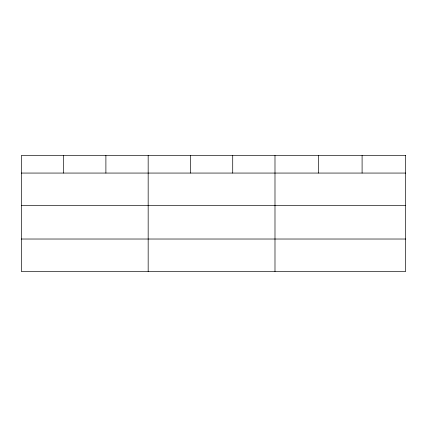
<?xml version="1.0" encoding="UTF-8"?>
<svg xmlns="http://www.w3.org/2000/svg" width="427" height="427" viewBox="0 0 427 427"><rect width="100%" height="100%" fill="white"/><g stroke="black" fill="none" stroke-linecap="round" stroke-linejoin="round"><path stroke-width="0.64" d="M21.35 173.063L405.65 173.063M21.35 205.552L405.65 205.552M21.35 239.024L405.65 239.024M362.096 155.481L362.096 173.063M318.542 155.481L318.542 173.063M274.988 155.481L274.988 271.519M232.715 155.481L232.715 173.063M190.442 155.481L190.442 173.063M148.169 155.481L148.169 271.519M105.896 155.481L105.896 173.063M63.623 155.481L63.623 173.063M405.65 155.481L21.35 155.481L21.35 271.519L405.65 271.519L405.65 155.481"/></g></svg>
